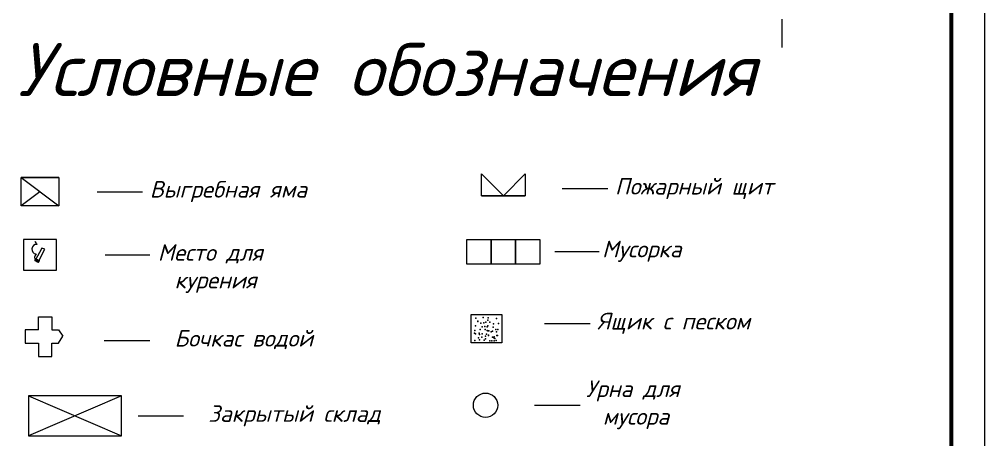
# Model space of a CAD drawing. Header units: millimetres. Extents: x 27137 to 30937, y -4667 to -569.
# Drawn here: x 28944.8 to 29090.2, y -3054.7 to -2991.3 of the extents above; entities that cross this region are included whole.
import ezdxf

# ---------------------------------------------------------------- set-up
doc = ezdxf.new("R2010")
doc.units = ezdxf.units.MM
doc.header["$LTSCALE"] = 0.4
doc.styles.add('Isocpeur', font='isocpeui.ttf', dxfattribs={"height": 2.5})
doc.styles.get("Standard").update_dxf_attribs({"font": 'isocpeui.ttf', "height": 2.5})

msp = doc.modelspace()

# ---------------------------------------------------------------- linework, layer by layer
at = {"lineweight": 15}
for p, q in [((29059.6276, -2991.3129), (29059.6276, -2995.5741)), ((28945.0635, -3019.4419), (28945.0635, -3015.1646)), ((28945.0635, -3015.1646), (28950.7667, -3019.4419)), ((28950.7667, -3015.1646), (28950.7667, -3019.4419)), ((29014.4022, -3017.9165), (29014.4022, -3014.6165)), ((29017.7022, -3017.9165), (29014.4022, -3014.6165)), ((29021.0022, -3014.6165), (29017.7022, -3017.9165)), ((29021.0022, -3014.6165), (29021.0022, -3017.9165)), ((28947.9151, -3017.3033), (28945.0635, -3019.4419)), ((28956.5152, -3017.3033), (28963.3667, -3017.3033)), ((29026.57, -3016.8444), (29033.4215, -3016.8444)), ((28950.7667, -3019.4419), (28945.0635, -3019.4419)), ((28948.1848, -3025.8329), (28947.197, -3027.6835)), ((28947.66, -3027.9303), (28948.6478, -3025.9871)), ((28948.6478, -3025.9871), (28948.1848, -3025.8329)), ((28957.7284, -3026.8246), (28964.4487, -3026.8246)), ((29025.4508, -3026.3221), (29032.1297, -3026.3221)), ((28947.197, -3027.6835), (28947.197, -3027.6835)), ((28947.197, -3027.6835), (28947.66, -3027.9303)), ((28947.3086, -3027.4743), (28947.7668, -3027.7201)), ((28947.7052, -3038.1545), (28947.7052, -3036.1545)), ((28947.7052, -3036.1545), (28949.7052, -3036.1545)), ((28949.7052, -3036.1545), (28949.7052, -3038.1545)), ((28947.7052, -3038.1545), (28945.7052, -3038.1545)), ((28945.7052, -3038.1545), (28945.7052, -3040.1545)), ((28949.7052, -3038.1545), (28950.7052, -3038.1545)), ((28950.7052, -3038.1545), (28951.3788, -3039.0834)), ((29023.9155, -3037.185), (29030.767, -3037.185)), ((28950.7052, -3040.1545), (28951.3788, -3039.0834)), ((28957.5972, -3039.7259), (28964.4487, -3039.7259)), ((28945.7052, -3040.1545), (28947.7052, -3040.1545)), ((28947.7052, -3040.1545), (28947.7052, -3042.1545)), ((28949.7052, -3042.1545), (28949.7052, -3040.1545)), ((28949.7052, -3040.1545), (28950.7052, -3040.1545)), ((28947.7052, -3042.1545), (28949.7052, -3042.1545)), ((28946.1651, -3048.1061), (28946.1651, -3054.1061)), ((28960.1687, -3048.1061), (28946.1651, -3054.1061)), ((28946.1651, -3048.1061), (28960.1687, -3054.1061)), ((28960.1687, -3048.1061), (28946.1651, -3048.1061)), ((28960.1687, -3054.1061), (28960.1687, -3048.1061)), ((29022.3897, -3049.474), (29029.2413, -3049.474)), ((28962.6809, -3051.0754), (28969.5324, -3051.0754)), ((28946.1651, -3054.1061), (28960.1687, -3054.1061)), ((28948.1658, -3054.1061), (28958.1681, -3054.1061))]:
    msp.add_line(p, q, dxfattribs=at)
at = {"ltscale": 0.5}
for p, q in [((28950.7667, -3015.1646), (28945.0635, -3015.1646)), ((29014.4022, -3017.9165), (29021.0022, -3017.9165))]:
    msp.add_line(p, q, dxfattribs=at)
at = {"color": 7, "lineweight": 15}
msp.add_lwpolyline([(28249.1837, -3365.1633), (29090.1837, -3365.1633), (29090.1837, -2771.1633), (28249.1837, -2771.1633)], close=True, dxfattribs=at)
at = {"lineweight": 15, "const_width": 0.6}
msp.add_lwpolyline([(28269.1837, -3360.1633), (29085.1837, -3360.1633), (29085.1837, -2776.1633), (28269.1837, -2776.1633)], close=True, dxfattribs=at)
msp.add_lwpolyline([(28269.1837, -2776.1633), (29085.1837, -2776.1633), (29085.1837, -3360.1633), (28269.1837, -3360.1633)], dxfattribs=at)
at = {"lineweight": 15}
for points in [[(28950.414, -3024.515), (28945.4162, -3024.515), (28945.4162, -3029.1342), (28950.414, -3029.1342)], [(29012.196, -3024.5209), (29015.8623, -3024.5209), (29015.8623, -3028.2103), (29012.196, -3028.2103)], [(29015.8623, -3024.5209), (29019.5286, -3024.5209), (29019.5286, -3028.2103), (29015.8623, -3028.2103)], [(29019.5286, -3024.5209), (29023.1949, -3024.5209), (29023.1949, -3028.2103), (29019.5286, -3028.2103)], [(29012.8248, -3035.795), (29017.4853, -3035.795), (29017.4853, -3040.1118), (29012.8248, -3040.1118)]]:
    msp.add_lwpolyline(points, close=True, dxfattribs=at)
msp.add_circle((29015.0106, -3049.498), 1.8346, dxfattribs=at)
for centre, radius, start, end in [((28947.4278, -3025.9775), 0.728, 87.235017, 260.968925), ((28950.199, -3022.9647), 3.5651, 210.144625, 219.875569), ((28948.0235, -3027.2807), 0.9194, 140.548663, 205.981295)]:
    msp.add_arc(centre, radius, start, end, dxfattribs=at)
for p in [(28947.197, -3027.6835), (28947.245, -3027.677), (28947.2554, -3027.6345), (28947.2637, -3027.6681), (28947.2659, -3027.683), (28947.2659, -3027.6994), (28947.2824, -3027.5986), (28947.2936, -3027.5627), (28947.2988, -3027.698), (28947.2996, -3027.5358), (28947.3003, -3027.6337), (28947.3025, -3027.6023), (28947.3068, -3027.676), (28947.307, -3027.5314), (28947.3108, -3027.7256), (28947.3153, -3027.565), (28947.322, -3027.6578), (28947.3227, -3027.5306), (28947.325, -3027.5194), (28947.328, -3027.6292), (28947.331, -3027.6064), (28947.331, -3027.677), (28947.3339, -3027.5067), (28947.3369, -3027.5112), (28947.3474, -3027.5231), (28947.3496, -3027.6905), (28947.3511, -3027.7241), (28947.3522, -3027.5671), (28947.3522, -3027.5943), (28947.3534, -3027.6091), (28947.3534, -3027.7308), (28947.3552, -3027.549), (28947.3571, -3027.6345), (28947.3579, -3027.7144), (28947.3586, -3027.5979), (28947.3601, -3027.5373), (28947.3601, -3027.6972), (28947.3624, -3027.5583), (28947.3713, -3027.627), (28947.3736, -3027.674), (28947.3751, -3027.6651), (28947.3781, -3027.7577), (28947.3795, -3027.7123), (28947.3803, -3027.5291), (28947.3825, -3027.5553), (28947.387, -3027.6412), (28947.387, -3027.6599), (28947.3878, -3027.5448), (28947.3915, -3027.5814), (28947.3915, -3027.6262), (28947.3938, -3027.562), (28947.3945, -3027.7495), (28947.3976, -3027.6276), (28947.3976, -3027.6367), (28947.3997, -3027.5687), (28947.4012, -3027.6531), (28947.4065, -3027.7405), (28947.4095, -3027.7443), (28947.4127, -3027.685), (28947.4132, -3027.7032), (28947.4154, -3027.7346), (28947.4158, -3027.6034), (28947.4162, -3027.5807), (28947.4162, -3027.6793), (28947.4192, -3027.6046), (28947.4267, -3027.7532), (28947.4274, -3027.6427), (28947.4279, -3027.7153), (28947.4281, -3027.7644), (28947.4285, -3027.8069), (28947.4304, -3027.7801), (28947.4319, -3027.5627), (28947.4326, -3027.6442), (28947.4326, -3027.7644), (28947.4334, -3027.5784), (28947.4349, -3027.556), (28947.4364, -3027.5866), (28947.4446, -3027.7995), (28947.4453, -3027.6778), (28947.4453, -3027.7674), (28947.4468, -3027.6098), (28947.4476, -3027.6927), (28947.4476, -3027.7151), (28947.4498, -3027.5859), (28947.4498, -3027.7308), (28947.4543, -3027.6591), (28947.458, -3027.68), (28947.4595, -3027.6218), (28947.4603, -3027.6778), (28947.461, -3027.6935), (28947.4633, -3027.7383), (28947.464, -3027.6352), (28947.464, -3027.7622), (28947.4678, -3027.6778), (28947.4708, -3027.6224), (28947.4723, -3027.7338), (28947.4763, -3027.682), (28947.4767, -3027.7159), (28947.4767, -3027.8078), (28947.4775, -3027.5919), (28947.4797, -3027.6098), (28947.4835, -3027.6053), (28947.4872, -3027.7219), (28947.4884, -3027.7848), (28947.4917, -3027.8018), (28947.4924, -3027.695), (28947.4977, -3027.6164), (28947.5066, -3027.6699), (28947.5149, -3027.7054), (28947.5156, -3027.7364), (28947.5156, -3027.7999), (28947.5164, -3027.6321), (28947.5171, -3027.674), (28947.5209, -3027.8175), (28947.5216, -3027.7697), (28947.5216, -3027.8377), (28947.5223, -3027.6681), (28947.5253, -3027.7667), (28947.5261, -3027.757), (28947.5306, -3027.7331), (28947.5321, -3027.7062), (28947.5328, -3027.6165), (28947.5351, -3027.8369), (28947.5365, -3027.6345), (28947.5377, -3027.5972), (28947.5377, -3027.5972), (28947.541, -3027.6755), (28947.544, -3027.8384), (28947.5478, -3027.8474), (28947.55, -3027.6582), (28947.5508, -3027.7039), (28947.5515, -3027.7465), (28947.5537, -3027.7017), (28947.556, -3027.695), (28947.5582, -3027.8108), (28947.561, -3027.7304), (28947.5657, -3027.807), (28947.5665, -3027.8429), (28947.5671, -3027.7667), (28947.5671, -3027.7969), (28947.5679, -3027.6657), (28947.5724, -3027.6808), (28947.5829, -3027.819), (28947.5837, -3027.7301), (28947.5851, -3027.7756), (28947.5866, -3027.866), (28947.5874, -3027.6419), (28947.5883, -3027.812), (28947.5883, -3027.8423), (28947.5896, -3027.7824), (28947.5919, -3027.7346), (28947.5934, -3027.7271), (28947.5943, -3027.812), (28947.6001, -3027.748), (28947.6008, -3027.7517), (28947.6016, -3027.8675), (28947.6046, -3027.6681), (28947.6064, -3027.8483), (28947.6076, -3027.7211), (28947.6091, -3027.7159), (28947.6098, -3027.6815), (28947.6155, -3027.8241), (28947.6158, -3027.7129), (28947.6158, -3027.8855), (28947.618, -3027.813), (28947.6188, -3027.8541), (28947.6195, -3027.807), (28947.6203, -3027.7488), (28947.6278, -3027.7263), (28947.6306, -3027.7606), (28947.633, -3027.6874), (28947.6337, -3027.7854), (28947.6367, -3027.7405), (28947.639, -3027.872), (28947.6427, -3027.7606), (28947.6442, -3027.7039), (28947.6442, -3027.8982), (28947.6458, -3027.803), (28947.6488, -3027.8241), (28947.6494, -3027.7846), (28947.6494, -3027.8974), (28947.6518, -3027.8241), (28947.6562, -3027.8877), (28947.6562, -3027.9034), (28947.6599, -3027.7077), (28947.66, -3027.9303), (28947.66, -3027.9303), (28947.6614, -3027.881), (28947.6629, -3027.6823), (28947.6651, -3027.7473), (28947.6726, -3027.7211), (28947.673, -3027.7999), (28947.6741, -3027.8548), (28947.6821, -3027.7637), (28947.6853, -3027.8399), (28947.6868, -3027.8145), (28947.6881, -3027.7455), (28947.6883, -3027.706), (28947.7018, -3027.8115), (28947.7085, -3027.724), (28947.7107, -3027.7151), (28947.7107, -3027.7839), (28947.713, -3027.7712), (28947.7137, -3027.7936), (28947.7152, -3027.7501), (28947.7152, -3027.7703), (28947.7249, -3027.7652), (28947.7287, -3027.7248), (28947.7414, -3027.745), (28947.7421, -3027.7361), (28947.7668, -3027.7201), (29013.5327, -3036.3935), (29013.8295, -3036.8878), (29013.8542, -3036.8383), (29014.6457, -3036.2947), (29014.7446, -3037.0608), (29015.0414, -3036.9866), (29015.3629, -3036.6901), (29015.3876, -3036.3194), (29015.635, -3036.9866), (29016.649, -3036.4429), (29013.409, -3038.247), (29013.4832, -3037.5056), (29014.2252, -3038.074), (29014.3241, -3037.1349), (29014.4973, -3037.6786), (29014.9177, -3037.6045), (29014.9672, -3038.0987), (29015.264, -3037.6539), (29015.264, -3038.2223), (29015.3629, -3037.5303), (29015.3629, -3038.2717), (29015.5113, -3038.2964), (29015.8576, -3038.42), (29016.0802, -3038.3211), (29016.1544, -3037.728), (29016.2286, -3037.209), (29016.5501, -3038.0987), (29016.6737, -3038.4447), (29016.8716, -3038.074), (29016.9705, -3037.1843), (29013.3348, -3038.6424), (29013.409, -3039.7545), (29013.508, -3038.7166), (29013.9284, -3039.3591), (29014.0768, -3038.6177), (29014.1015, -3038.8154), (29014.1015, -3039.6309), (29014.4478, -3039.2355), (29014.4973, -3038.7166), (29014.8188, -3039.6804), (29014.9919, -3039.4827), (29015.0167, -3039.0872), (29015.165, -3038.766), (29015.4371, -3038.9884), (29015.4618, -3038.939), (29015.635, -3039.7792), (29015.9812, -3039.8039), (29016.0802, -3039.2355), (29016.278, -3039.3344), (29016.3028, -3039.7792), (29016.3275, -3039.1861), (29016.4264, -3039.4579), (29016.6243, -3039.7298), (29016.6985, -3038.9884), (29016.8221, -3038.9637)]:
    msp.add_point(p, dxfattribs=at)

# ---------------------------------------------------------------- texts
at = {"lineweight": 15, "insert": (28944.5533, -2994.8976), "char_height": 8, "width": 190.853413, "attachment_point": 1}
msp.add_mtext('Условные обозначения', dxfattribs=at)
at = {"lineweight": 15, "char_height": 2.5, "attachment_point": 1, "style": 'Isocpeur'}
for s, width, insert in [('\\pi-2.5235;Пожарный щит', 28.739258, (29037.0258, -3015.2372)), ('\\pi-2.5235;Выгребная яма', 29.081212, (28966.971, -3015.696)), ('\\pi-2.5235;Место для курения', 20.043497, (28968.1842, -3025.2174)), ('\\pi-2.5235;Мусорка', 20.043497, (29035.0905, -3024.7002)), ('\\pi-2.5235;Ящик с песком', 20.043497, (29034.3713, -3035.5778)), ('Бочкас водой', 25.891508, (28968.1765, -3038.1571)), ('\\pi-2.5235;Урна для мусора', 20.043497, (29032.6736, -3045.7603)), ('Закрытый склад', 25.891508, (28973.2602, -3049.5066))]:
    msp.add_mtext_dynamic_manual_height_columns(s, width=width, gutter_width=15, heights=[0], dxfattribs=dict(at, insert=insert))

doc.saveas('drawing.dxf')
